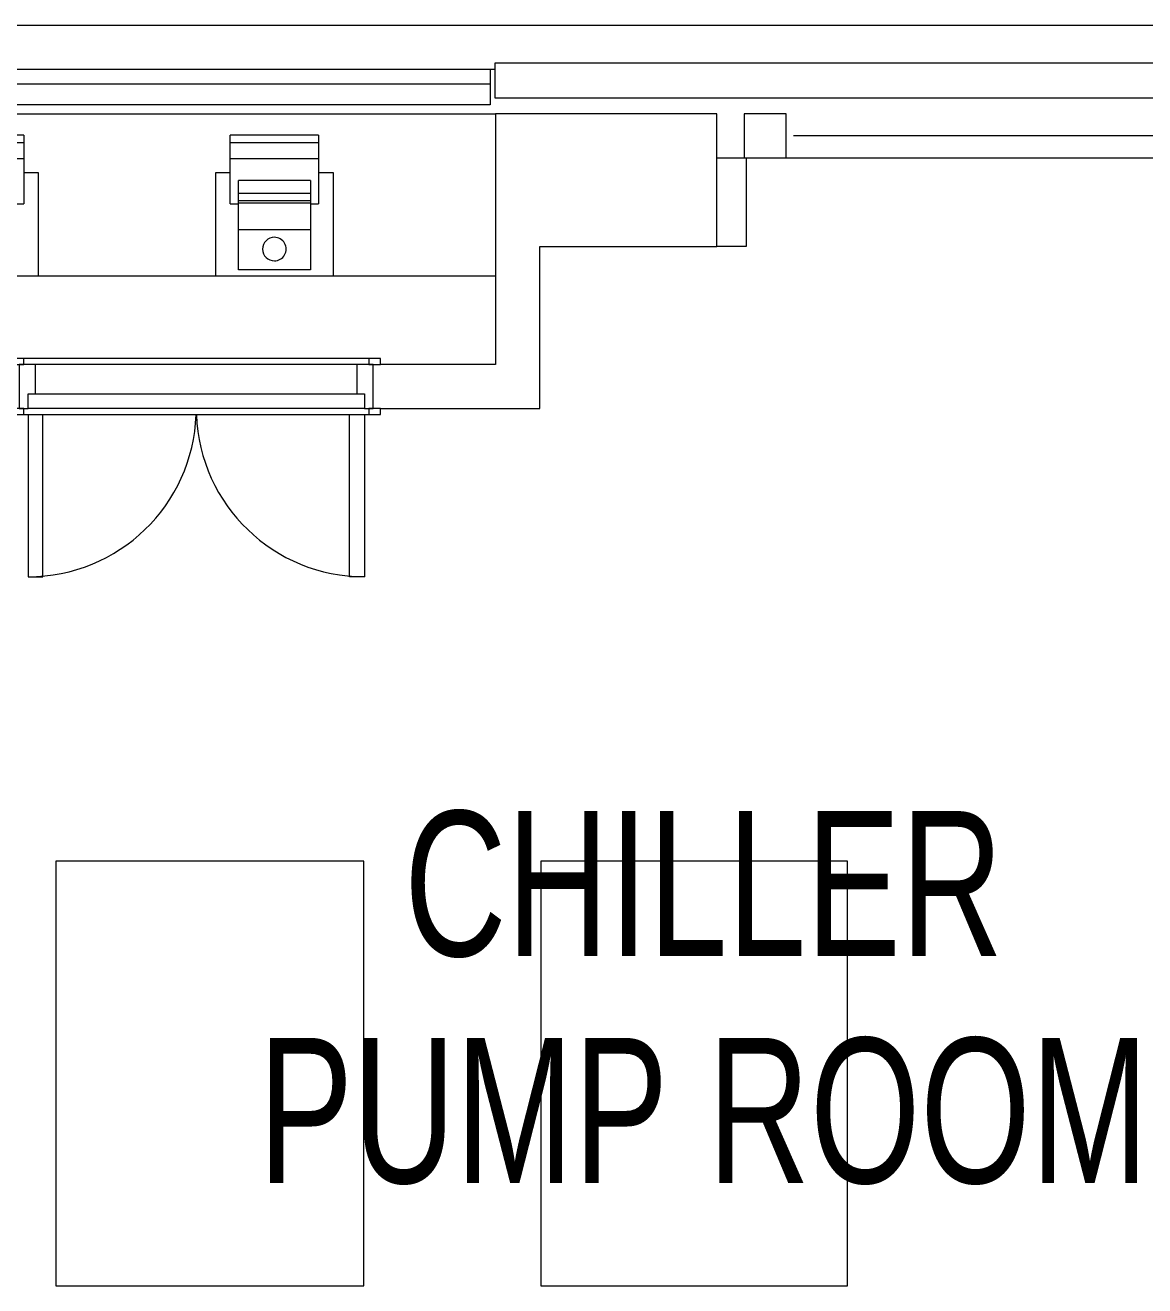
# Model space of a CAD drawing. Header units: millimetres. Extents: x 35540 to 832230, y -10956 to 416550.
# Drawn here: x 198990 to 202786, y 41433 to 45707 of the extents above; entities that cross this region are included whole.
import ezdxf

# ---------------------------------------------------------------- set-up
doc = ezdxf.new("R2010")
doc.units = ezdxf.units.MM
for name, color, linetype, lineweight in [('A-AREA-IDEN', 2, 'Continuous', 15), ('A-DOOR', 31, 'Continuous', 5), ('A-DOOR-FRAM', 31, 'Continuous', 15), ('A-FLOR', 192, 'Continuous', 5), ('A-GLAZ', 151, 'Continuous', 5), ('A-GLAZ-CWMG', 51, 'Continuous', 5), ('A-WALL', 113, 'Continuous', 5), ('E-ELEC-FIXT', 91, 'Continuous', 5)]:
    doc.layers.add(name, color=color, linetype=linetype, lineweight=lineweight)
doc.styles.add('Arial_1', font='arial.ttf', dxfattribs={"width": 0.7, "height": 491.766467})

# ---------------------------------------------------------------- blocks, each defined once
blk = doc.blocks.new('Rectangular Mullion - DLN_40 x 120mm _WD_-16432442-2_F U_F_A_')
at = {"layer": 'A-GLAZ-CWMG'}
for p, q in [((51887.3, 45460), (51887.3, 45580)), ((51887.3, 45580), (63281.3, 45580)), ((63281.3, 45460), (51887.3, 45460))]:
    blk.add_line(p, q, dxfattribs=at)
blk = doc.blocks.new('Anthena_1500MM - Antenna_1500MM-4849316-2_F U_F_A_')
at = {"layer": 'E-ELEC-FIXT'}
for p, q in [((350, 200), (0, 200)), ((0, 200), (0, 150)), ((350, -200), (350, 200)), ((-127.2, 150), (-101.2, 150)), ((-127.2, 150), (-127.2, -150)), ((-101.2, 150), (-46.9, 150)), ((-101.2, 150), (-101.2, -150)), ((-46.9, 150), (105.7, 150)), ((-46.9, 150), (-46.9, -150)), ((105.7, 121.9), (105.7, 150)), ((27, 121.9), (69.5, 121.9)), ((27, 121.9), (27, -121.9)), ((69.5, 121.9), (95.4, 121.9)), ((69.5, -121.9), (69.5, 121.9)), ((95.4, 121.9), (102.9, 121.9)), ((95.4, 121.9), (95.4, -121.9)), ((102.9, 121.9), (194.1, 121.9)), ((102.9, 121.9), (102.9, -121.9)), ((194.1, 121.9), (329.5, 121.9)), ((194.1, 121.9), (194.1, -121.9)), ((329.5, 121.9), (329.5, -121.9)), ((69.5, -121.9), (27, -121.9)), ((95.4, -121.9), (69.5, -121.9)), ((102.9, -121.9), (95.4, -121.9)), ((194.1, -121.9), (102.9, -121.9)), ((105.7, -150), (105.7, -121.9)), ((329.5, -121.9), (194.1, -121.9)), ((-101.2, -150), (-127.2, -150)), ((-46.9, -150), (-101.2, -150)), ((105.7, -150), (-46.9, -150)), ((0, -150), (0, -200)), ((0, -200), (350, -200))]:
    blk.add_line(p, q, dxfattribs=at)
for start, end in [(360, 180), (180, 360)]:
    blk.add_arc((259.1, 0), 40, start, end, dxfattribs=at)
blk = doc.blocks.new('DLN-Access Panel__AP08_ - _AP08_ 1200 x 2200 _WH_-14686138-2_F U_F_A_')
at = {"layer": 'A-DOOR'}
for p, q in [((-570, -95), (-570, -645)), ((-520, -645), (-520, -95)), ((520, -645), (520, -95)), ((570, -95), (570, -645)), ((-570, -645), (-520, -645)), ((570, -645), (520, -645))]:
    blk.add_line(p, q, dxfattribs=at)
for centre, start, end in [((-570, -75), 270, 357.9276), ((570, -75), 182.0724, 270)]:
    blk.add_arc(centre, 570, start, end, dxfattribs=at)
at = {"layer": 'A-DOOR-FRAM'}
for p, q in [((-585, 95), (-625, 95)), ((-625, 95), (-625, 75)), ((-585, 75), (-585, 95)), ((585, 95), (585, 75)), ((625, 95), (585, 95)), ((625, 75), (625, 95)), ((-625, 75), (-585, 75)), ((-545, 75), (-600, 75)), ((-600, 75), (-600, -75)), ((-545, -25), (-545, 75)), ((545, 75), (545, -25)), ((600, 75), (545, 75)), ((585, 75), (625, 75)), ((600, -75), (600, 75)), ((-570, -75), (-570, -25)), ((-570, -25), (-545, -25)), ((545, -25), (570, -25)), ((570, -25), (570, -75)), ((-585, -75), (-625, -75)), ((-625, -75), (-625, -95)), ((-600, -75), (-570, -75)), ((-585, -95), (-585, -75)), ((570, -75), (600, -75)), ((585, -75), (585, -95)), ((625, -75), (585, -75)), ((625, -95), (625, -75)), ((-625, -95), (-585, -95)), ((585, -95), (625, -95))]:
    blk.add_line(p, q, dxfattribs=at)
at = {"layer": 'A-DOOR-FRAM', "lineweight": 5}
for p, q in [((585, 95), (-585, 95)), ((545, 75), (-545, 75)), ((-545, -25), (545, -25)), ((570, -75), (-570, -75)), ((-585, -95), (585, -95))]:
    blk.add_line(p, q, dxfattribs=at)
blk = doc.blocks.new('DLN_Louvre - 1292_5x2550 _WH_ ML19-18919847-2_F U_F_A_')
at = {"layer": 'A-GLAZ'}
blk.add_line((-621.25, 0), (621.25, 0), dxfattribs=at)
blk = doc.blocks.new('Rectangular Mullion - EW3b-15980692-2_F U_F_A_')
at = {"layer": 'A-GLAZ-CWMG'}
for p, q in [((46387.3, 45508), (46387.3, 45558)), ((46387.3, 45558), (51871.3, 45558)), ((51871.3, 45558), (51871.3, 45508)), ((46387.3, 45438), (46387.3, 45508)), ((51871.3, 45508), (46387.3, 45508)), ((51871.3, 45508), (51871.3, 45438)), ((51871.3, 45438), (46387.3, 45438))]:
    blk.add_line(p, q, dxfattribs=at)

msp = doc.modelspace()

# ---------------------------------------------------------------- linework, layer by layer
at = {"layer": 'A-FLOR'}
for p, q in [((200583.1, 45557.5), (200567.1, 45557.5)), ((195085.1, 45407.5), (200585.1, 45407.5)), ((201335.1, 45257.5), (201428.1, 45257.5)), ((201435.1, 45257.5), (201435.1, 44957.5)), ((201570.1, 45257.5), (207970.1, 45257.5)), ((201435.1, 44957.5), (201335.1, 44957.5)), ((199035.1, 44857.5), (199635.1, 44857.5)), ((200035.1, 44857.5), (200585.1, 44857.5)), ((200138.1, 42873.5), (199093.8, 42873.5)), ((199093.8, 42873.5), (199093.8, 41433.5)), ((200138.1, 41433.5), (200138.1, 42873.5)), ((201778.1, 42873.5), (200738.1, 42873.5)), ((200738.1, 42873.5), (200738.1, 41433.5)), ((201778.1, 41433.5), (201778.1, 42873.5)), ((199093.8, 41433.5), (200138.1, 41433.5)), ((200738.1, 41433.5), (201778.1, 41433.5))]:
    msp.add_line(p, q, dxfattribs=at)
at = {"layer": 'A-WALL'}
for p, q in [((189335.1, 45707.5), (211835.1, 45707.5)), ((200583.1, 45557.5), (200567.1, 45557.5))]:
    msp.add_line(p, q, dxfattribs=at)
at = {"layer": 'A-WALL', "lineweight": 18}
for p, q in [((200585.1, 45407.5), (200585.1, 44557.5)), ((200735.1, 45407.5), (200585.1, 45407.5)), ((201570.1, 45407.5), (201428.1, 45407.5)), ((201428.1, 45407.5), (201428.1, 45257.5)), ((201570.1, 45257.5), (201570.1, 45407.5)), ((201428.1, 45257.5), (201570.1, 45257.5)), ((200735.1, 44407.5), (200735.1, 44957.5)), ((200585.1, 44557.5), (200195.1, 44557.5)), ((200195.1, 44407.5), (200735.1, 44407.5))]:
    msp.add_line(p, q, dxfattribs=at)
at = {"layer": 'A-WALL', "color": 253, "lineweight": 20}
for p, q in [((201335.1, 45407.5), (200735.1, 45407.5)), ((201335.1, 44957.5), (201335.1, 45407.5)), ((200735.1, 44957.5), (201335.1, 44957.5))]:
    msp.add_line(p, q, dxfattribs=at)

# ---------------------------------------------------------------- block references
at = {"layer": 'A-DOOR'}
msp.add_blockref('DLN-Access Panel__AP08_ - _AP08_ 1200 x 2200 _WH_-14686138-2_F U_F_A_', (199570.1, 44482.5), dxfattribs=at)
at = {"layer": 'A-GLAZ', "rotation": 180}
msp.add_blockref('DLN_Louvre - 1292_5x2550 _WH_ ML19-18919847-2_F U_F_A_', (202216.4, 45332.5), dxfattribs=at)
at = {"layer": 'A-GLAZ-CWMG'}
for name in ['Rectangular Mullion - DLN_40 x 120mm _WD_-16432442-2_F U_F_A_', 'Rectangular Mullion - EW3b-15980692-2_F U_F_A_']:
    msp.add_blockref(name, (148695.8, 0), dxfattribs=at)
at = {"layer": 'E-ELEC-FIXT', "rotation": 270.0000000000001}
for p in [(198835.1, 45207.5), (199835.1, 45207.5)]:
    msp.add_blockref('Anthena_1500MM - Antenna_1500MM-4849316-2_F U_F_A_', p, dxfattribs=at)

# ---------------------------------------------------------------- texts
at = {"layer": 'A-AREA-IDEN', "lineweight": 5, "insert": (201290.5, 43043.1), "char_height": 491.77, "width": 3564, "attachment_point": 2, "line_spacing_factor": 0.938532, "style": 'Arial_1'}
msp.add_mtext('CHILLER\\PPUMP ROOM', dxfattribs=at)

doc.saveas('drawing.dxf')
